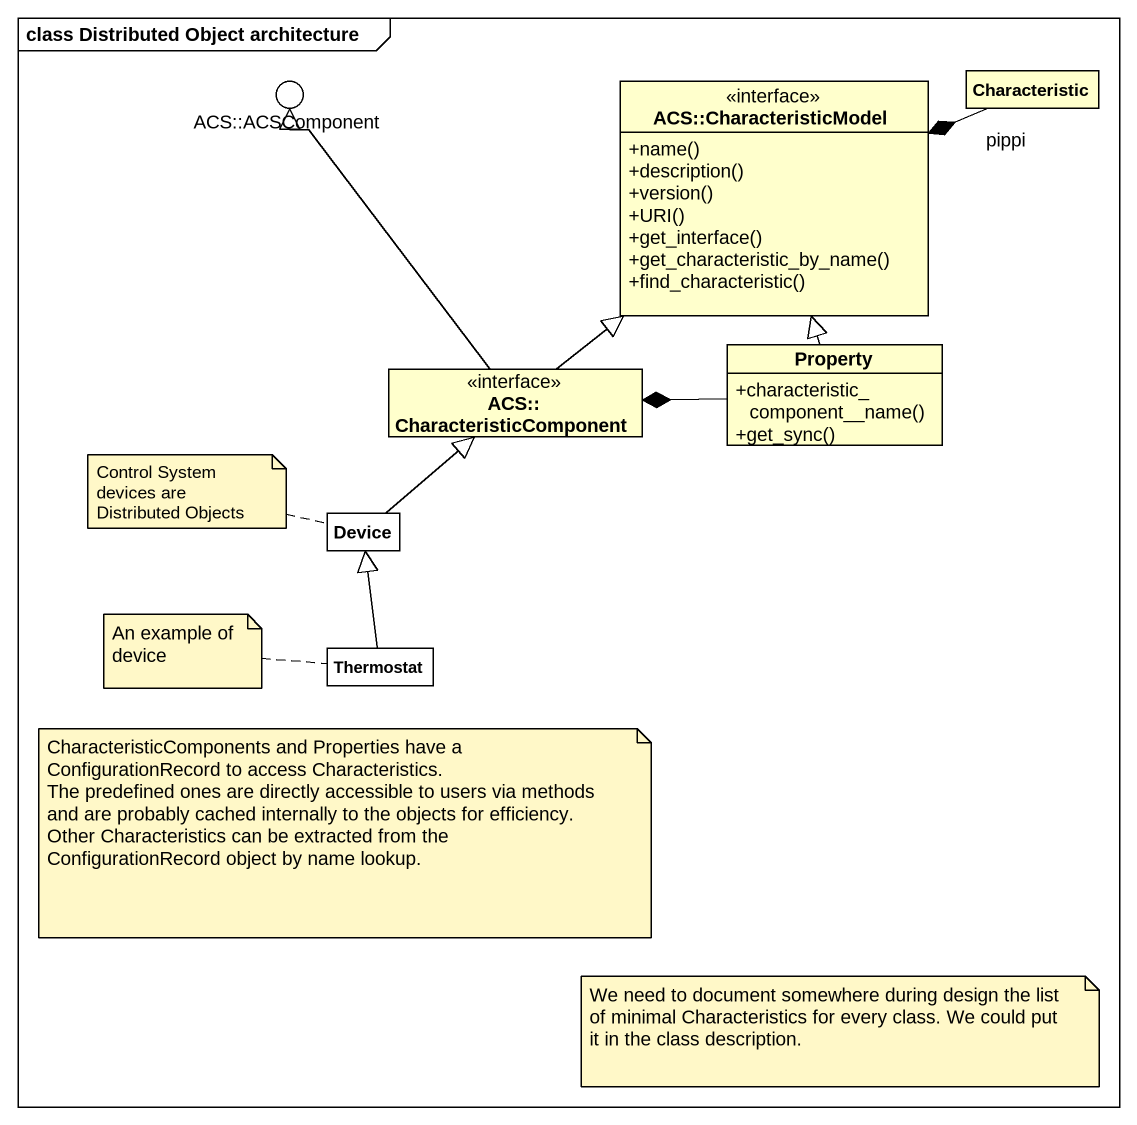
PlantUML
@startuml
mainframe class Distributed Object architecture
allowmixing
hide circle
hide empty members
skinparam classAttributeIconSize 0
class Characteristic #FFFFCC
() "ACS::ACSComponent" as ACS_ACSComponent #FFFFCC
interface "ACS::CharacteristicModel" as ACS_CharacteristicModel #FFFFCC {
  +name()
  +description()
  +version()
  +URI()
  +get_interface()
  +get_characteristic_by_name()
  +find_characteristic()
}
interface "ACS:: CharacteristicComponent" as ACS_CharacteristicComponent #FFFFCC
class Property #FFFFCC {
  +characteristic_component__name()
  +get_sync()
}
class Device #FFFFFF
class Thermostat #FFFFFF
Characteristic -left-* ACS_CharacteristicModel : pippi
ACS_CharacteristicComponent -up-|> ACS_ACSComponent
ACS_CharacteristicComponent -up-|> ACS_CharacteristicModel
ACS_CharacteristicComponent *-right- Property
Property -up-|> ACS_CharacteristicModel
Device -up-|> ACS_CharacteristicComponent
Thermostat -up-|> Device
note left of Device : Control System devices are Distributed Objects
note left of Thermostat : An example of device
note as N3
  CharacteristicComponents and Properties have a ConfigurationRecord to access Characteristics.
  The predefined ones are directly accessible to users via methods and are probably cached internally to the objects for efficiency. Other Characteristics can be extracted from the ConfigurationRecord object by name lookup.
end note
note as N4
  We need to document somewhere during design the list of minimal Characteristics for every class. We could put it in the class description.
end note
@enduml
